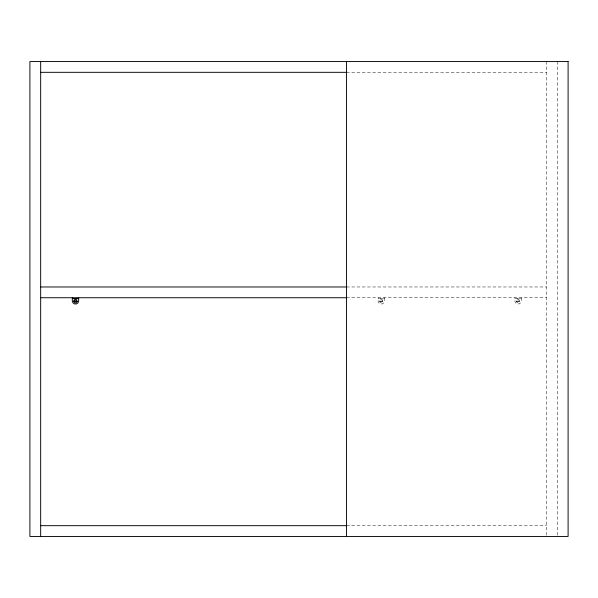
<?xml version="1.0" encoding="UTF-8"?>
<svg xmlns="http://www.w3.org/2000/svg" width="598" height="598" viewBox="0 0 598 598"><rect width="100%" height="100%" fill="white"/><g stroke="black" fill="none" stroke-linecap="round" stroke-linejoin="round"><path stroke-width="0.45" stroke-dasharray="2.99 2.24" d="M346.489 72.321L546.572 72.321M346.489 286.973L546.572 286.973M346.489 297.737L546.572 297.737M378.145 298.522L384.477 298.522M514.915 298.522L521.247 298.522M379.752 301.1L382.87 301.1M516.523 301.1L519.64 301.1M379.752 301.497L382.87 301.497M516.523 301.497L519.64 301.497M346.489 525.679L546.572 525.679M557.336 61.557L557.336 535.509M546.572 61.557L546.572 535.546M521.247 297.737L521.247 301.295A3.192 3.192 0 0 1 514.915 301.295L514.915 297.737M519.64 298.522L519.64 298.918L516.523 298.918L516.523 298.522M384.477 297.737L384.477 301.295A3.192 3.192 0 0 1 378.145 301.295L378.145 297.737M382.87 298.522L382.87 298.918L379.752 298.918L379.752 298.522M379.782 300.884L379.782 301.706A1.585 1.585 0 0 0 382.84 301.706L382.84 300.884A1.585 1.585 0 0 0 379.782 300.884M516.552 300.884L516.552 301.706A1.585 1.585 0 0 0 519.61 301.706L519.61 300.884A1.585 1.585 0 0 0 516.552 300.884"/><path stroke-width="0.9" d="M40.664 72.321L346.489 72.321M40.664 286.973L346.489 286.973M40.664 297.737L346.489 297.737M72.321 298.522L78.652 298.522M73.935 301.1L77.045 301.1M73.935 301.497L77.045 301.497M40.664 525.679L346.489 525.679M346.489 61.557L346.489 536.443M78.652 297.737L78.652 301.295A3.192 3.192 0 0 1 72.321 301.295L72.321 297.737M77.045 298.522L77.045 298.918L73.935 298.918L73.935 298.522M40.664 61.557L40.664 536.443M73.958 300.884L73.958 301.706A1.585 1.585 0 0 0 77.015 301.706L77.015 300.884A1.585 1.585 0 0 0 73.958 300.884M568.1 61.557L29.9 61.557L29.9 536.443L568.1 536.443L568.1 61.557"/></g></svg>
